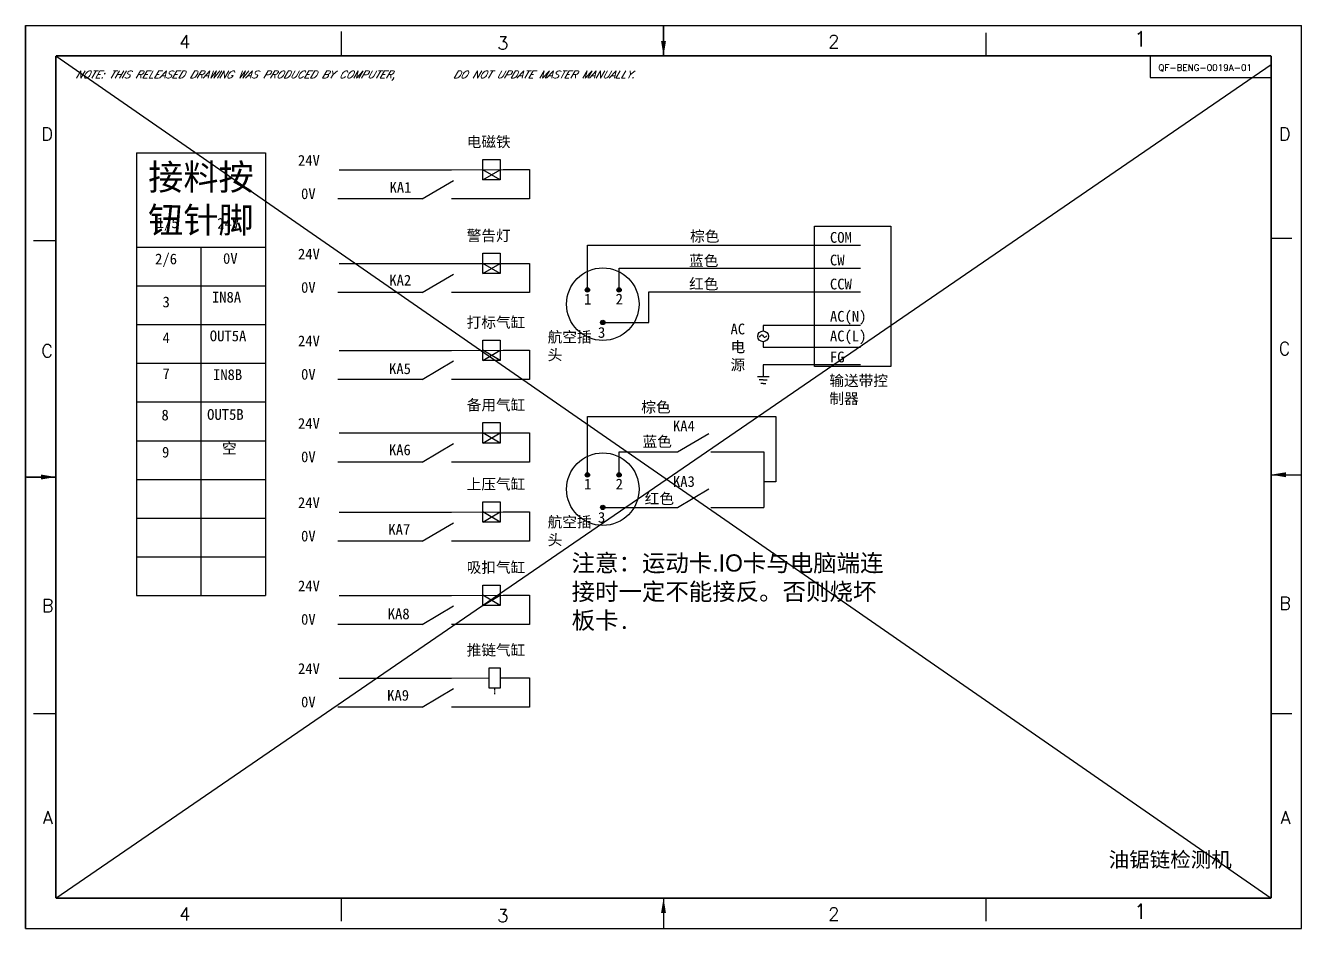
# Model space of a CAD drawing. Extents: x -1417 to 656, y -652 to 1340.
# Drawn here: x 358.8 to 655.8, y -369 to -159 of the extents above; entities that cross this region are included whole.
import ezdxf

# ---------------------------------------------------------------- set-up
doc = ezdxf.new("R2010")
doc.units = 0
doc.header["$LTSCALE"] = 4
doc.layers.get('0').update_dxf_attribs({"linetype": 'CONTINUOUS'})
for name, color, linetype in [('DIM', 253, 'CONTINUOUS'), ('FRAME', 6, 'CONTINUOUS'), ('OUT', 7, 'CONTINUOUS')]:
    doc.layers.add(name, color=color, linetype=linetype)
doc.styles.add('DIMENSION', font='romans.shx')
doc.styles.get("Standard").update_dxf_attribs({"font": ''})
doc.styles.add('STANDARD2', font='SIMPLEX', dxfattribs={"oblique": 20})
doc.styles.get('Standard').set_extended_font_data('SimSun')
doc.dimstyles.get("Standard").update_dxf_attribs({"dimtxt": 2, "dimasz": 0.18, "dimexe": 0.18, "dimexo": 0.0625, "dimtad": 0, "dimtih": 1, "dimtoh": 1, "dimdec": 4, "dimdsep": 46, "dimlunit": 6, "dimtxsty": 'Standard', "dimcen": 0.09, "dimclrt": 3, "dimadec": 0, "dimazin": 0, "dimtfac": 1, "dimtdec": 4, "dimtofl": 0, "dimtmove": 0, "dimatfit": 3, "dimfxl": 0, "dimtolj": 1, "dimtzin": 0, "dimarcsym": 0})

# ---------------------------------------------------------------- blocks, each defined once
blk = doc.blocks.new('*T263')
at = {"color": 0, "linetype": 'ByBlock', "lineweight": -2, "transparency": 16777216}
for p, q in [((0, 0), (30, 0)), ((0, 0), (0, -102.98)), ((30, 0), (30, -102.98)), ((0, -21.98), (30, -21.98)), ((15, -21.98), (15, -102.98)), ((0, -30.98), (30, -30.98)), ((0, -39.98), (30, -39.98)), ((0, -48.98), (30, -48.98)), ((0, -57.98), (30, -57.98)), ((0, -66.98), (30, -66.98)), ((0, -75.98), (30, -75.98)), ((0, -84.98), (30, -84.98)), ((0, -93.98), (30, -93.98)), ((0, -102.98), (30, -102.98))]:
    blk.add_line(p, q, dxfattribs=at)
at = {"color": 0, "lineweight": -3, "transparency": 16777216, "insert": (15, -10.99), "char_height": 6, "width": 27, "attachment_point": 5}
blk.add_mtext('接料按钮针脚', dxfattribs=at)

msp = doc.modelspace()

# ---------------------------------------------------------------- hatches: boundary and pattern name
at = {"lineweight": -3}
for points in [[(490.05, -220.44, 1), (489.04, -220.44, 1)], [(496.4, -220.44, 1), (497.41, -220.44, 1)], [(492.63, -228.02, 1), (493.64, -228.02, 1)], [(490.05, -263.46, 1), (489.04, -263.46, 1)], [(496.4, -263.46, 1), (497.41, -263.46, 1)], [(492.63, -271.04, 1), (493.64, -271.04, 1)]]:
    msp.add_hatch(color=256, dxfattribs=at).paths.add_polyline_path(points)

# ---------------------------------------------------------------- linework, layer by layer
for p, q in [((365.83, -166.03), (648.69, -361.89)), ((365.83, -361.89), (648.69, -167.99))]:
    msp.add_line(p, q)
for p, q in [((431.77, -192.51), (457.9, -192.51)), ((457.9, -192.51), (469.92, -192.47)), ((465.22, -194.87), (469.23, -192.48)), ((469.23, -194.87), (465.22, -192.48)), ((469.92, -192.47), (476.1, -192.47)), ((476.1, -192.47), (476.1, -199.27)), ((451.07, -199.27), (458.34, -194.97)), ((451.07, -199.27), (431.46, -199.27)), ((476.1, -199.27), (457.9, -199.27)), ((489.54, -220.44), (489.54, -210.04)), ((489.54, -210.04), (553.13, -210.04)), ((431.77, -214.3), (457.9, -214.3)), ((451.07, -221.07), (458.34, -216.77)), ((457.9, -214.3), (469.92, -214.27)), ((465.22, -216.66), (469.23, -214.27)), ((469.23, -216.66), (465.22, -214.27)), ((469.92, -214.27), (476.1, -214.27)), ((476.1, -214.27), (476.1, -221.07)), ((496.91, -220.44), (496.91, -215.41)), ((496.91, -215.41), (553.13, -215.41)), ((451.07, -221.07), (431.46, -221.07)), ((476.1, -221.07), (457.9, -221.07)), ((503.88, -228.02), (503.88, -220.9)), ((503.88, -220.9), (553.13, -220.9)), ((493.13, -228.02), (503.88, -228.02)), ((553.13, -228.73), (530.45, -228.73)), ((530.45, -228.73), (530.45, -229.98)), ((431.77, -234.5), (457.9, -234.5)), ((457.9, -234.5), (469.92, -234.47)), ((465.22, -236.86), (469.23, -234.47)), ((469.23, -236.86), (465.22, -234.47)), ((469.92, -234.47), (476.1, -234.47)), ((476.1, -234.47), (476.1, -241.27)), ((530.45, -232.5), (530.45, -233.73)), ((530.45, -233.73), (553.13, -233.73)), ((451.07, -241.27), (458.34, -236.97)), ((553.13, -237.87), (530.45, -237.87)), ((530.45, -237.87), (530.45, -240.58)), ((451.07, -241.27), (431.46, -241.27)), ((476.1, -241.27), (457.9, -241.27)), ((529.13, -240.58), (531.84, -240.58)), ((530.45, -241.38), (529.49, -241.38)), ((530.45, -242.24), (529.95, -242.24)), ((530.45, -241.38), (531.41, -241.38)), ((530.45, -242.24), (531.05, -242.24)), ((489.54, -263.46), (489.54, -249.9)), ((489.54, -249.9), (533.44, -249.9)), ((533.44, -249.9), (533.44, -265.05)), ((431.77, -253.7), (457.9, -253.7)), ((457.9, -253.7), (469.92, -253.66)), ((465.22, -256.06), (469.23, -253.67)), ((469.23, -256.06), (465.22, -253.67)), ((469.92, -253.66), (476.1, -253.66)), ((476.1, -253.66), (476.1, -260.47)), ((510.55, -258.13), (517.82, -253.83)), ((451.07, -260.47), (458.34, -256.16)), ((496.91, -263.46), (496.91, -258.13)), ((496.91, -258.13), (510.55, -258.13)), ((518.25, -258.13), (530.63, -258.13)), ((530.63, -258.13), (530.63, -271.04)), ((451.07, -260.47), (431.46, -260.47)), ((476.1, -260.47), (457.9, -260.47)), ((510.55, -271.04), (517.82, -266.74)), ((533.44, -265.05), (530.63, -265.05)), ((431.77, -272.12), (457.9, -272.12)), ((457.9, -272.12), (469.92, -272.08)), ((465.22, -274.48), (469.23, -272.09)), ((469.23, -274.48), (465.22, -272.09)), ((469.92, -272.08), (476.1, -272.08)), ((476.1, -272.08), (476.1, -278.88)), ((493.13, -271.04), (510.55, -271.04)), ((518.25, -271.04), (530.63, -271.04)), ((451.07, -278.88), (458.34, -274.58)), ((451.07, -278.88), (431.46, -278.88)), ((476.1, -278.88), (457.9, -278.88)), ((431.77, -291.48), (457.9, -291.48)), ((451.07, -298.25), (458.34, -293.95)), ((457.9, -291.48), (469.92, -291.45)), ((465.22, -293.84), (469.23, -291.45)), ((469.23, -293.84), (465.22, -291.45)), ((469.92, -291.45), (476.1, -291.45)), ((476.1, -291.45), (476.1, -298.25)), ((451.07, -298.25), (431.46, -298.25)), ((476.1, -298.25), (457.9, -298.25)), ((431.77, -310.71), (457.9, -310.71)), ((457.9, -310.71), (466.69, -310.68)), ((469.23, -310.67), (469.92, -310.67)), ((469.92, -310.67), (476.1, -310.67)), ((476.1, -310.67), (476.1, -317.47)), ((451.07, -317.47), (458.34, -313.17)), ((467.92, -313.07), (467.92, -313.62)), ((467.92, -313.83), (467.92, -314.08)), ((467.92, -314.24), (467.92, -314.45)), ((451.07, -317.47), (431.46, -317.47)), ((476.1, -317.47), (457.9, -317.47))]:
    msp.add_line(p, q, dxfattribs=at)
for points in [[(465.22, -190.12), (469.23, -190.12), (469.23, -194.87), (465.22, -194.87)], [(542.41, -205.59), (560.21, -205.59), (560.21, -238.27), (542.41, -238.27)], [(465.22, -211.91), (469.23, -211.91), (469.23, -216.66), (465.22, -216.66)], [(465.22, -232.11), (469.23, -232.11), (469.23, -236.86), (465.22, -236.86)], [(465.22, -251.31), (469.23, -251.31), (469.23, -256.06), (465.22, -256.06)], [(465.22, -269.73), (469.23, -269.73), (469.23, -274.48), (465.22, -274.48)], [(465.22, -289.09), (469.23, -289.09), (469.23, -293.84), (465.22, -293.84)], [(466.69, -308.32), (469.23, -308.32), (469.23, -313.07), (466.69, -313.07)]]:
    msp.add_lwpolyline(points, close=True, dxfattribs=at)
for centre, radius in [((493.13, -223.76), 8.44), ((489.54, -220.44), 0.504), ((496.91, -220.44), 0.504), ((493.13, -228.02), 0.504), ((530.45, -231.24), 1.26), ((493.13, -266.78), 8.44), ((489.54, -263.46), 0.504), ((496.91, -263.46), 0.504), ((493.13, -271.04), 0.504)]:
    msp.add_circle(centre, radius, dxfattribs=at)
msp.add_spline([(529.64, -231.41), (530.17, -230.9), (530.72, -231.44), (531.29, -231.13)], degree=3, dxfattribs=at)
at = {"layer": 'DIM', "lineweight": -3}
for p, q in [((592.39, -166.03), (648.69, -166.03)), ((620.54, -166.03), (620.54, -171.03)), ((620.54, -171.03), (648.69, -171.03))]:
    msp.add_line(p, q, dxfattribs=at)
at = {"layer": 'FRAME', "color": 253, "lineweight": -3}
for p, q in [((358.76, -158.96), (655.76, -158.96)), ((358.76, -158.96), (655.76, -158.96)), ((358.76, -368.96), (358.76, -158.96)), ((358.76, -158.96), (358.76, -368.96)), ((432.26, -160.35), (432.26, -166.03)), ((507.26, -158.96), (507.26, -166.03)), ((655.76, -368.96), (655.76, -158.96)), ((582.26, -160.62), (582.26, -166.03)), ((360.62, -208.96), (365.83, -208.96)), ((648.64, -208.43), (653.48, -208.43)), ((359.07, -263.96), (365.83, -263.96)), ((648.64, -263.43), (655.71, -263.43)), ((360.62, -318.96), (365.83, -318.96)), ((648.69, -318.96), (653.53, -318.96)), ((432.26, -361.89), (432.26, -367.29)), ((507.26, -361.89), (507.26, -368.96)), ((582.26, -361.89), (582.26, -367.29)), ((358.76, -368.96), (655.76, -368.96))]:
    msp.add_line(p, q, dxfattribs=at)
at = {"layer": 'FRAME', "lineweight": -3}
for points in [[(648.69, -166.03, 0.4, 0.4, 0), (365.83, -166.03, 0.4, 0.4, 0)], [(365.83, -166.03, 0.4, 0.4, 0), (365.83, -361.89, 0.4, 0.4, 0)], [(648.69, -166.03, 0.4, 0.4, 0), (648.69, -361.89, 0.4, 0.4, 0)], [(365.83, -361.89, 0.4, 0.4, 0), (648.69, -361.89, 0.4, 0.4, 0)]]:
    msp.add_lwpolyline(points, format="xyseb", dxfattribs=at)

# ---------------------------------------------------------------- block references
msp.add_blockref('*T263', (384.58, -188.53))

# ---------------------------------------------------------------- texts
at = {"lineweight": -3, "attachment_point": 1}
for s, insert, char_height, width in [('{\\fKaiTi_GB2312|b0|i0|c134|p49;电磁铁}', (461.45, -184.75), 2.5, 16.0079), ('24V', (422.17, -189.06), 2.5, 8.9209), ('KA1', (443.49, -195.33), 2.5, 6.0504), ('0V', (422.89, -196.82), 2.5, 7.4821), ('1/5', (389.29, -203.58), 2.5, 9.5118), ('24V', (403.38, -203.71), 2.5, 10.253), ('{\\fKaiTi_GB2312|b0|i0|c134|p49;警告灯}', (461.45, -206.55), 2.5, 16.0079), ('棕色', (513.45, -206.71), 2.5, 23.9366), ('COM', (546, -206.98), 2.5, 8.6537), ('24V', (422.17, -210.85), 2.5, 8.9209), ('2/6', (388.92, -211.99), 2.5, 9.3883), ('0V', (404.73, -211.87), 2.5, 10.6236), ('蓝色', (513.22, -212.39), 2.5, 23.9366), ('CW', (546, -212.25), 2.5, 8.6537), ('0V', (422.89, -218.61), 2.5, 7.4821), ('KA2', (443.43, -216.93), 2.5, 6.0504), ('红色', (513.22, -217.79), 2.5, 23.9366), ('CCW', (546, -217.83), 2.5, 8.6537), ('3\\P\\P4\\P\\P7', (390.65, -221.99), 2.5, 11.0306), ('IN8A', (402.14, -220.88), 2.5, 10.7471), ('1', (488.75, -221.34), 2.5, 4.1755), ('2', (496.12, -221.32), 2.5, 4.1755), ('AC(N)', (546, -225.33), 2.5, 8.6537), ('{\\fKaiTi_GB2312|b0|i0|c134|p49;打标气缸}', (461.45, -226.75), 2.5, 16.0079), ('AC电源', (522.86, -228.28), 2.5, 6.0541), ('OUT5A', (401.65, -229.89), 2.5, 10.5001), ('24V', (422.17, -231.05), 2.5, 8.9209), ('航空插头', (480.29, -230.14), 2.5, 12.215), ('3', (492.01, -229.08), 2.5, 4.1755), ('AC(L)', (546, -229.91), 2.5, 8.6537), ('KA5', (443.37, -237.52), 2.5, 6.0504), ('FG', (546, -234.79), 2.5, 8.6537), ('IN8B', (402.39, -238.9), 2.5, 11.9824), ('0V', (422.89, -238.81), 2.5, 7.4821), ('输送带控制器', (545.87, -240.29), 2.5, 13.6698), ('{\\fKaiTi_GB2312|b0|i0|c134|p49;备用气缸}', (461.45, -245.95), 2.5, 16.0079), ('棕色', (502.09, -246.45), 2.5, 23.9366), ('8', (390.4, -248.29), 2.5, 6.3), ('OUT5B', (401.03, -248.16), 2.5, 11.3648), ('24V', (422.17, -250.25), 2.5, 8.9209), ('KA4', (509.45, -250.84), 2.5, 6.0504), ('蓝色', (502.38, -254.45), 2.5, 23.9366), ('9', (390.53, -256.93), 2.5, 6.5471), ('{\\fSimHei|b0|i0|c134|p2;空}', (404.49, -256.06), 2.5, 10.1295), ('0V', (422.89, -258.01), 2.5, 7.4821), ('KA6', (443.34, -256.38), 2.5, 6.0504), ('{\\fKaiTi_GB2312|b0|i0|c134|p49;上压气缸}', (461.45, -264.36), 2.5, 16.0079), ('KA3', (509.45, -263.75), 2.5, 6.0504), ('1', (488.75, -264.35), 2.5, 4.1755), ('2', (496.12, -264.34), 2.5, 4.1755), ('24V', (422.17, -268.67), 2.5, 8.9209), ('红色', (502.89, -267.73), 2.5, 23.9366), ('航空插头', (480.29, -273.16), 2.5, 12.215), ('3', (492.01, -272.1), 2.5, 4.1755), ('KA7', (443.21, -274.89), 2.5, 6.0504), ('0V', (422.89, -276.43), 2.5, 7.4821), ('注意：{\\fSTKaiti|b0|i0|c134|p2;运动卡.IO卡}与{\\fSimSun|b0|i0|c134|p2;电脑端}连接时一定不能接反。否则烧坏板卡.', (485.87, -281.95), 4, 73.2554), ('{\\fKaiTi_GB2312|b0|i0|c134|p49;吸扣气缸}', (461.45, -283.73), 2.5, 16.0079), ('24V', (422.17, -288.03), 2.5, 8.9209), ('0V', (422.89, -295.8), 2.5, 7.4821), ('KA8', (443.07, -294.53), 2.5, 6.0504), ('{\\fKaiTi_GB2312|b0|i0|c134|p49;推链气缸}', (461.45, -302.95), 2.5, 18.7146), ('24V', (422.17, -307.26), 2.5, 8.9209), ('KA9', (442.93, -313.47), 2.5, 6.0504), ('0V', (422.89, -315.02), 2.5, 7.4821), ('{\\fSimHei|b0|i0|c134|p2;油锯链检测机  }', (610.87, -351.19), 3.5, 55.6763)]:
    msp.add_mtext(s, dxfattribs=dict(at, insert=insert, char_height=char_height, width=width))
at = {"layer": 'DIM', "lineweight": -3, "insert": (622.44, -167.99), "char_height": 1.5, "width": 45.8534, "attachment_point": 1, "style": 'DIMENSION'}
msp.add_mtext('QF-BENG-0019A-01', dxfattribs=at)
at = {"layer": 'FRAME', "color": 253, "lineweight": -3, "style": 'DIMENSION'}
for s, height, p in [('1', 3.5, (616.76, -163.82)), ('4', 3, (394.53, -164.18)), ('3', 3, (468.58, -164.54)), ('2', 3, (545.62, -164.18)), ('D', 3, (362.44, -185.69)), ('D', 3, (650.51, -185.69)), ('C', 3, (362.44, -236.12)), ('C', 3, (650.46, -235.59)), ('B', 3, (362.56, -295.36)), ('B', 3, (650.58, -294.83)), ('A', 3, (362.8, -344.66)), ('A', 3, (650.87, -344.66)), ('4', 3, (394.53, -367.11)), ('3', 3, (468.58, -367.47)), ('2', 3, (545.62, -367.11)), ('1', 3.5, (616.76, -366.75))]:
    msp.add_text(s, height=height, dxfattribs=at).set_placement(p)
at = {"layer": 'OUT', "color": 253, "lineweight": -3, "style": 'STANDARD2', "oblique": 30}
for s, p in [('NOTE: THIS RELEASED DRAWING WAS PRODUCED BY COMPUTER,', (370.33, -171.22)), ('DO NOT UPDATE MASTER MANUALLY.', (458.27, -171.22))]:
    msp.add_text(s, height=1.7349, dxfattribs=at).set_placement(p)

# ---------------------------------------------------------------- leaders
at = {"color": 253, "lineweight": -3}
for points in [[(507.26, -166.03), (507.26, -158.96)], [(365.83, -263.96), (358.76, -263.96)], [(648.64, -263.43), (655.71, -263.43)], [(507.26, -361.89), (507.26, -368.96)]]:
    msp.add_leader(points, dimstyle='Standard', override={"dimtxt": 2.5, "dimasz": 3.5, "dimexe": 1.5, "dimexo": 1, "dimgap": 1, "dimtih": 0, "dimtoh": 0, "dimdec": 1, "dimcen": 0, "dimclrd": 253, "dimclre": 253, "dimclrt": 171, "dimtfac": 0.8, "dimtofl": 1, "dimtzin": 8}, dxfattribs=at)

doc.saveas('drawing.dxf')
